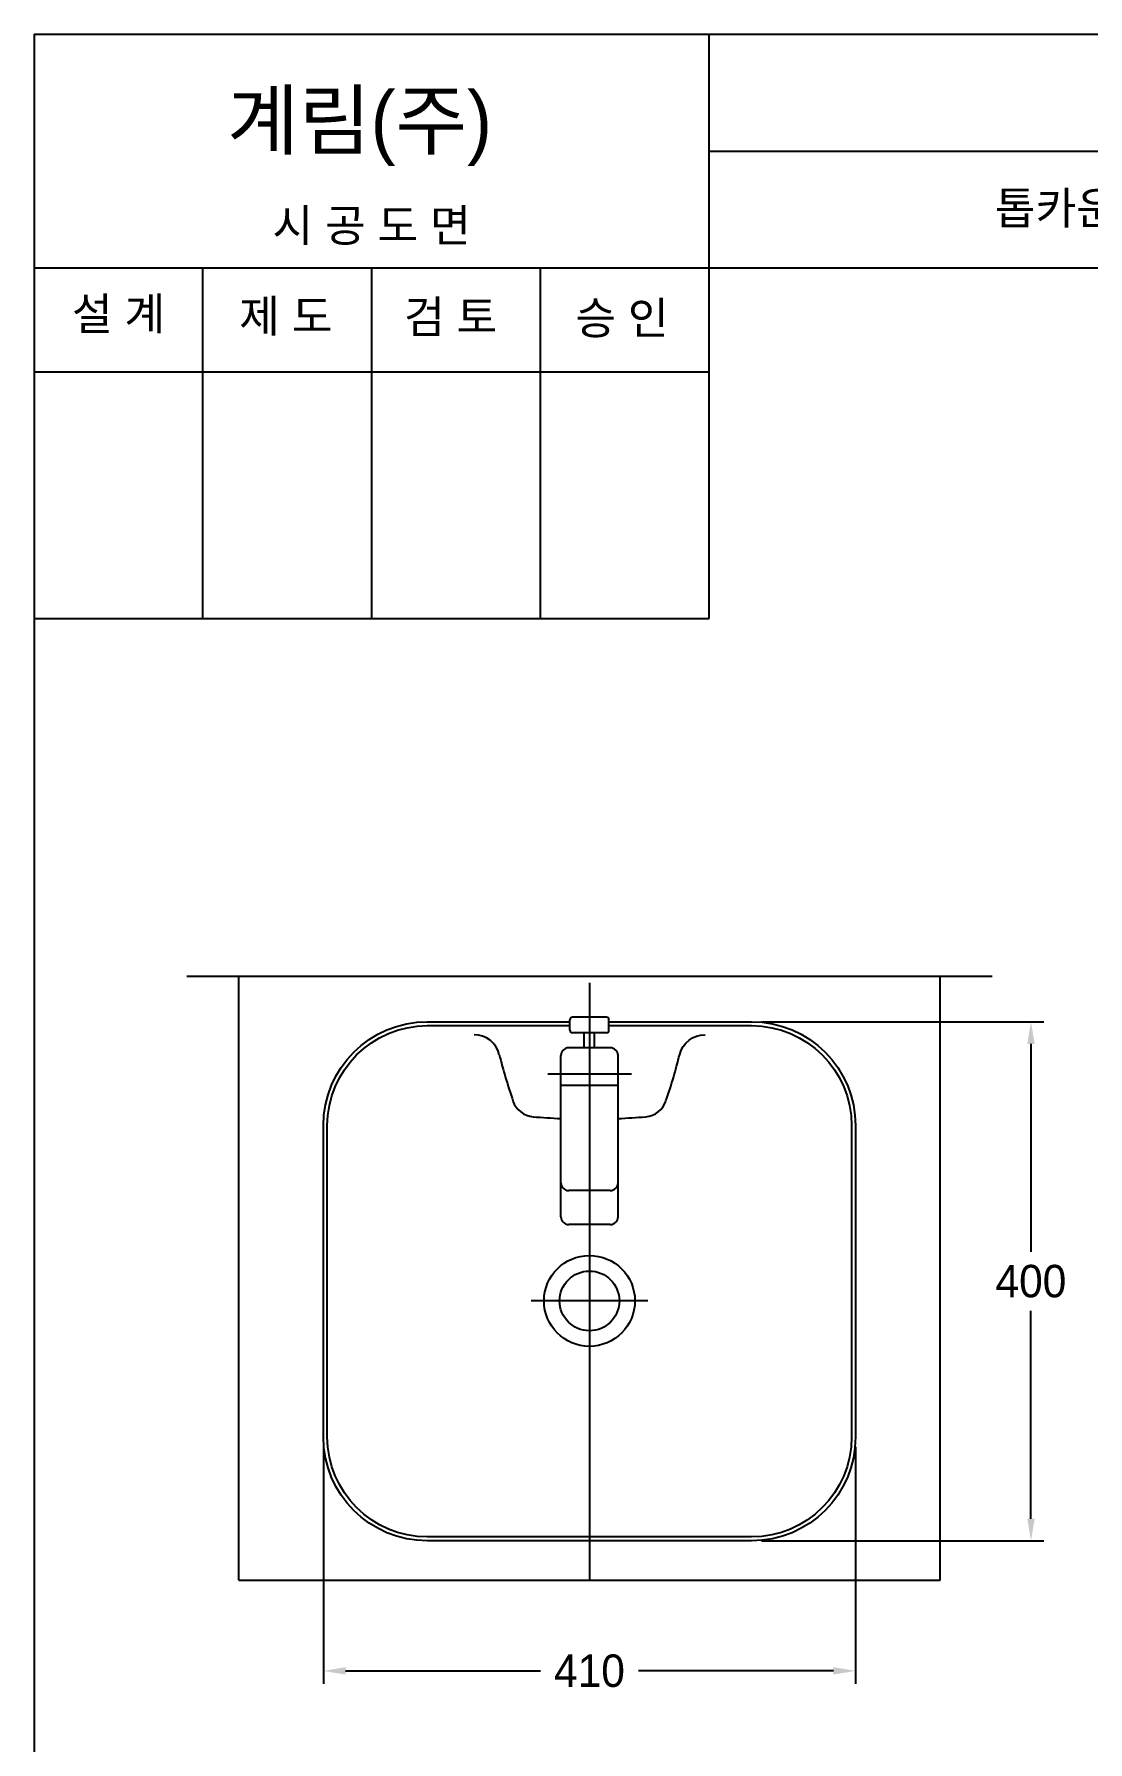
# Model space of a CAD drawing. Header units: millimetres. Extents: x 0 to 3800, y -67 to 2530.
# Drawn here: x 0 to 812, y 1215 to 2530 of the extents above; entities that cross this region are included whole.
import ezdxf
from ezdxf.enums import TextEntityAlignment as Align
from ezdxf.lldxf.tags import DXFTag

# ---------------------------------------------------------------- set-up
doc = ezdxf.new("R2010")
doc.units = ezdxf.units.MM
for name, color, linetype in [('TEXT', 7, 'Continuous'), ('내부선 및 부속', 4, 'Continuous'), ('도각라인', 255, 'Continuous'), ('외형선', 3, 'Continuous'), ('중심선', 1, 'DASHED'), ('치수선', 7, 'Continuous')]:
    doc.layers.add(name, color=color, linetype=linetype)
doc.styles.add('____', font='')
doc.styles.add('타이틀', font='H2GTRM.TTF', dxfattribs={"height": 25})
doc.styles.get('____').set_extended_font_data('굴림')
tags = doc.linetypes.add('DASHDOT', pattern=[70, 31, -13, 13, -13]).pattern_tags.tags
tags[10:11] = [DXFTag(74, 4), DXFTag(75, 0), DXFTag(340, '0'), DXFTag(46, 0.0), DXFTag(50, 0.0), DXFTag(44, 0.0), DXFTag(45, 0.0)]
tags[8:9] = [DXFTag(74, 4), DXFTag(75, 0), DXFTag(340, '0'), DXFTag(46, 0.0), DXFTag(50, 0.0), DXFTag(44, 0.0), DXFTag(45, 0.0)]
tags[6:7] = [DXFTag(74, 4), DXFTag(75, 0), DXFTag(340, '0'), DXFTag(46, 0.0), DXFTag(50, 0.0), DXFTag(44, 0.0), DXFTag(45, 0.0)]
tags[4:5] = [DXFTag(74, 4), DXFTag(75, 0), DXFTag(340, '0'), DXFTag(46, 0.0), DXFTag(50, 0.0), DXFTag(44, 0.0), DXFTag(45, 0.0)]
tags = doc.linetypes.add('DASHED', pattern=[25.72, 12.86, -12.86]).pattern_tags.tags
tags[6:7] = [DXFTag(74, 4), DXFTag(75, 0), DXFTag(340, '0'), DXFTag(46, 0.0), DXFTag(50, 0.0), DXFTag(44, 0.0), DXFTag(45, 0.0)]
tags[4:5] = [DXFTag(74, 4), DXFTag(75, 0), DXFTag(340, '0'), DXFTag(46, 0.0), DXFTag(50, 0.0), DXFTag(44, 0.0), DXFTag(45, 0.0)]
doc.dimstyles.new('MSADIM', dxfattribs={"dimtxt": 33, "dimasz": 17, "dimexe": 10, "dimexo": 7.5, "dimgap": 10, "dimtad": 0, "dimtih": 1, "dimtoh": 1, "dimdec": 0, "dimzin": 1, "dimdsep": 46, "dimtxsty": '____', "dimcen": 11.25, "dimadec": 0, "dimazin": 0, "dimtfac": 1, "dimtdec": 0, "dimtix": 1, "dimtmove": 0, "dimatfit": 3, "dimfxl": 1, "dimtolj": 1, "dimtzin": 1, "dimarcsym": 0})

# ---------------------------------------------------------------- blocks, each defined once
blk = doc.blocks.new('*D58')
at = {"layer": '치수선', "color": 0, "linetype": 'Continuous', "lineweight": -2, "transparency": 16777216}
for p, q in [((560.1, 1769.3), (777.7, 1769.3)), ((767.7, 1752.3), (767.7, 1592.2)), ((767.7, 1386.5), (767.7, 1546.6)), ((560.1, 1369.5), (777.7, 1369.5))]:
    blk.add_line(p, q, dxfattribs=at)
at = {"layer": '치수선', "color": 0, "linetype": 'Continuous', "transparency": 16777216}
for points in [[(764.9, 1752.3), (770.6, 1752.3), (767.7, 1769.3)], [(764.9, 1386.5), (770.6, 1386.5), (767.7, 1369.5)]]:
    blk.add_solid(points, dxfattribs=at)
at = {"layer": '치수선', "color": 0, "linetype": 'Continuous', "transparency": 16777216, "insert": (767.7, 1569.4), "char_height": 25, "attachment_point": 5, "style": '____'}
blk.add_mtext('\\A1;400', dxfattribs=at)
blk = doc.blocks.new('*D59')
at = {"layer": '치수선', "color": 0, "linetype": 'Continuous', "lineweight": -2, "transparency": 16777216}
for p, q in [((222.8, 1442), (222.8, 1259.3)), ((632.6, 1442), (632.6, 1259.3)), ((239.8, 1269.3), (390.1, 1269.3)), ((615.6, 1269.3), (465.4, 1269.3))]:
    blk.add_line(p, q, dxfattribs=at)
at = {"layer": '치수선', "color": 0, "linetype": 'Continuous', "transparency": 16777216}
for points in [[(239.8, 1272.2), (239.8, 1266.5), (222.8, 1269.3)], [(615.6, 1272.2), (615.6, 1266.5), (632.6, 1269.3)]]:
    blk.add_solid(points, dxfattribs=at)
at = {"layer": '치수선', "color": 0, "linetype": 'Continuous', "transparency": 16777216, "insert": (427.7, 1269.3), "char_height": 25, "attachment_point": 5, "style": '____'}
blk.add_mtext('\\A1;410', dxfattribs=at)

msp = doc.modelspace()

# ---------------------------------------------------------------- linework, layer by layer
at = {"layer": '내부선 및 부속', "linetype": 'Continuous'}
for p, q in [((302.8, 1766.3), (341.1, 1766.3)), ((302.8, 1766.3), (412.7, 1766.3)), ((440.7, 1772.8), (414.7, 1772.8)), ((442.7, 1766.3), (552.6, 1766.3)), ((440.7, 1760.8), (414.7, 1760.8)), ((423.7, 1749.3), (423.7, 1760.8)), ((431.7, 1749.3), (431.7, 1760.8)), ((405.7, 1645.3), (405.7, 1743.3)), ((443.7, 1749.3), (411.7, 1749.3)), ((449.7, 1645.3), (449.7, 1743.3)), ((449.7, 1720.1), (405.7, 1720.1)), ((225.8, 1569.4), (225.8, 1689.3)), ((629.6, 1689.3), (629.6, 1449.5)), ((405.7, 1619.1), (405.7, 1645.3)), ((449.7, 1619.1), (449.7, 1645.3)), ((443.7, 1639.3), (411.7, 1639.3)), ((443.7, 1613.1), (411.7, 1613.1)), ((225.8, 1449.5), (225.8, 1569.4)), ((552.6, 1372.5), (302.8, 1372.5))]:
    msp.add_line(p, q, dxfattribs=at)
for radius in [35, 23]:
    msp.add_circle((427.7, 1554.3), radius, dxfattribs=at)
at = {"layer": '내부선 및 부속', "linetype": 'Continuous', "extrusion": (0, 0, -1)}
for centre, radius, start, end in [((-302.8, 1689.3), 77, 0, 90), ((-302.8, 1689.3), 77, 0, 90), ((-552.6, 1689.3), 77, 90, 180), ((-516.7, 1739.3), 20, 13.9784, 90), ((-302.8, 1449.5), 77, 270, 0), ((-552.6, 1449.5), 77, 180, 270)]:
    msp.add_arc(centre, radius, start, end, dxfattribs=at)
at = {"layer": '내부선 및 부속', "linetype": 'Continuous'}
for centre, radius, start, end in [((414.7, 1770.8), 2, 90, 180), ((414.7, 1762.8), 2, 180, 270), ((440.7, 1770.8), 2, 0, 90), ((440.7, 1762.8), 2, 270, 0), ((338.8, 1739.3), 20, 13.9784, 90), ((777.2, 1848.5), 431.8, 193.9784, 198.9432), ((411.7, 1743.3), 6, 90, 180), ((443.7, 1743.3), 6, 0, 90), ((78.2, 1848.5), 431.8, 341.0568, 346.0216), ((385.8, 1714.1), 18, 198.9432, 265.0708), ((469.6, 1714.1), 18, 274.9292, 341.0568), ((427.7, 2200), 505.7, 265.0708, 267.5065), ((427.7, 2200), 505.7, 272.4936, 274.9292), ((411.7, 1645.3), 6, 180, 270), ((443.7, 1645.3), 6, 270, 0), ((411.7, 1619.1), 6, 180, 270), ((443.7, 1619.1), 6, 270, 0)]:
    msp.add_arc(centre, radius, start, end, dxfattribs=at)
for points in [[(412.7, 1762.8), (412.7, 1766.8), (412.7, 1770.8)], [(442.7, 1762.8), (442.7, 1766.8), (442.7, 1770.8)]]:
    msp.add_open_spline(points, degree=2, dxfattribs=at)
at = {"layer": '도각라인', "color": 7}
for p, q in [((0, 2530), (0, 0)), ((0, 2530), (1800, 2530)), ((520, 2080), (520, 2530)), ((520, 2440), (1800, 2440)), ((0, 2350), (1800, 2350)), ((130, 2080), (130, 2350)), ((260, 2080), (260, 2350)), ((390, 2080), (390, 2350)), ((0, 2270), (520, 2270)), ((0, 2080), (520, 2080))]:
    msp.add_line(p, q, dxfattribs=at)
at = {"layer": '외형선', "linetype": 'Continuous'}
for p, q in [((117.7, 1804.3), (737.8, 1804.3)), ((157.7, 1339.3), (157.7, 1804.3)), ((697.7, 1339.3), (697.7, 1804.3)), ((302.8, 1769.3), (412.7, 1769.3)), ((442.7, 1769.3), (552.6, 1769.3)), ((514.3, 1766.3), (552.6, 1766.3)), ((222.8, 1569.4), (222.8, 1689.3)), ((225.8, 1569.4), (225.8, 1689.3)), ((629.6, 1689.3), (629.6, 1449.5)), ((632.6, 1689.3), (632.6, 1569.4)), ((225.8, 1449.5), (225.8, 1569.4)), ((552.6, 1372.5), (302.8, 1372.5)), ((552.6, 1369.5), (302.8, 1369.5)), ((157.7, 1339.3), (697.7, 1339.3))]:
    msp.add_line(p, q, dxfattribs=at)
for points in [[(222.8, 1449.5), (222.8, 1569.4)], [(632.6, 1569.4), (632.6, 1449.5)]]:
    msp.add_lwpolyline(points, dxfattribs=at)
at = {"layer": '외형선', "linetype": 'Continuous', "extrusion": (0, 0, -1)}
for centre, radius, start, end in [((-302.8, 1689.3), 80, 0, 90), ((-552.6, 1689.3), 80, 90, 180), ((-552.6, 1689.3), 77, 90, 180), ((-302.8, 1449.5), 80, 270, 0), ((-302.8, 1449.5), 77, 270, 0), ((-552.6, 1449.5), 80, 180, 270), ((-552.6, 1449.5), 77, 180, 270)]:
    msp.add_arc(centre, radius, start, end, dxfattribs=at)
at = {"layer": '중심선', "linetype": 'DASHDOT'}
for p, q in [((427.7, 1799.3), (427.7, 1339.5)), ((395.7, 1729.3), (460.1, 1729.3)), ((472.7, 1554.3), (382.7, 1554.3))]:
    msp.add_line(p, q, dxfattribs=at)

# ---------------------------------------------------------------- texts
at = {"layer": 'TEXT', "style": '타이틀'}
msp.add_text('계림(주)', height=44, dxfattribs=at).set_placement((148.7, 2441.8))
for s, p in [('톱카운터용 사각 세면기', (905.8, 2396)), ('시 공 도 면', (259.9, 2382.7)), ('설 계', (65, 2314.6)), ('제 도', (193.8, 2312.9)), ('검 토', (320.8, 2312.3)), ('승 인', (452.7, 2311.4))]:
    msp.add_text(s, height=25, dxfattribs=at).set_placement(p, align=Align.MIDDLE_CENTER)

# ---------------------------------------------------------------- dimensions: what is measured, and where the dimension line sits
at = {"layer": '치수선', "linetype": 'Continuous'}
dim = msp.add_linear_dim(base=(767.7, 1369.5), p1=(552.6, 1769.3), p2=(552.6, 1369.5), angle=90, dimstyle='MSADIM', override={"dimtxt": 25}, dxfattribs=at)
dim.commit()
dim.dimension.update_dxf_attribs({"geometry": '*D58', "text_midpoint": (767.7, 1569.4)})
dim = msp.add_linear_dim(base=(632.6, 1269.3), p1=(222.8, 1449.5), p2=(632.6, 1449.5), dimstyle='MSADIM', override={"dimtxt": 25}, dxfattribs=at)
dim.commit()
dim.dimension.update_dxf_attribs({"geometry": '*D59', "text_midpoint": (427.7, 1269.3)})

doc.saveas('drawing.dxf')
